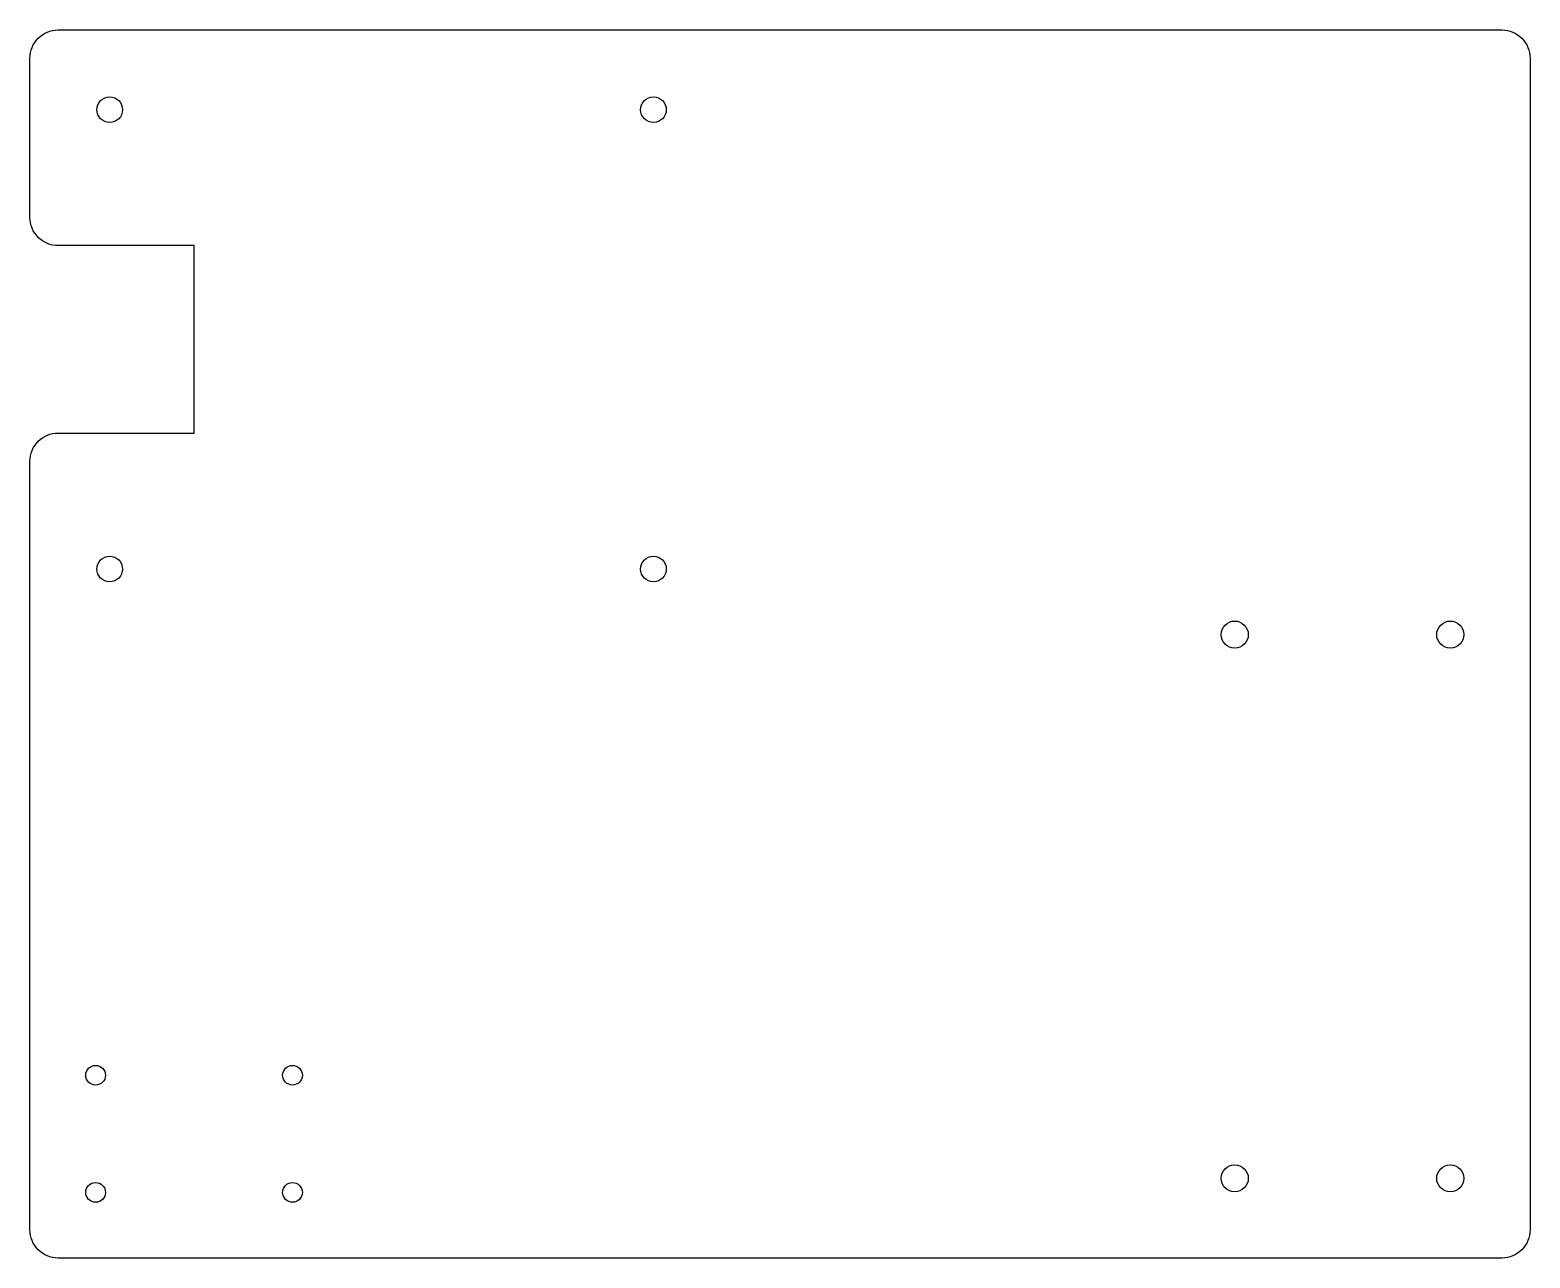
# Model space of a CAD drawing. Header units: millimetres. Extents: x -160 to 0, y -131 to 0.
import ezdxf

# ---------------------------------------------------------------- set-up
doc = ezdxf.new("R2010")
doc.units = ezdxf.units.MM
doc.layers.get('0').update_dxf_attribs({"linetype": 'CONTINUOUS'})

msp = doc.modelspace()

# ---------------------------------------------------------------- linework, layer by layer
msp.add_lwpolyline([(-3, 0, -0.414214), (0, -3), (0, -128, -0.414214), (-3, -131), (-157, -131, -0.414214), (-160, -128), (-160, -46, -0.414214), (-157, -43), (-142.5, -43), (-142.5, -23), (-157, -23, -0.414214), (-160, -20), (-160, -3, -0.414214), (-157, 0)], format="xyb", close=True)
for centre, radius in [((-151.5, -8.5), 1.37), ((-93.5, -8.5), 1.37), ((-151.5, -57.5), 1.37), ((-93.5, -57.5), 1.37), ((-31.5, -64.5), 1.45), ((-8.5, -64.5), 1.45), ((-153, -111.5), 1.05), ((-132, -111.5), 1.05), ((-31.5, -122.5), 1.45), ((-8.5, -122.5), 1.45), ((-153, -124), 1.05), ((-132, -124), 1.05)]:
    msp.add_circle(centre, radius)

doc.saveas('drawing.dxf')
